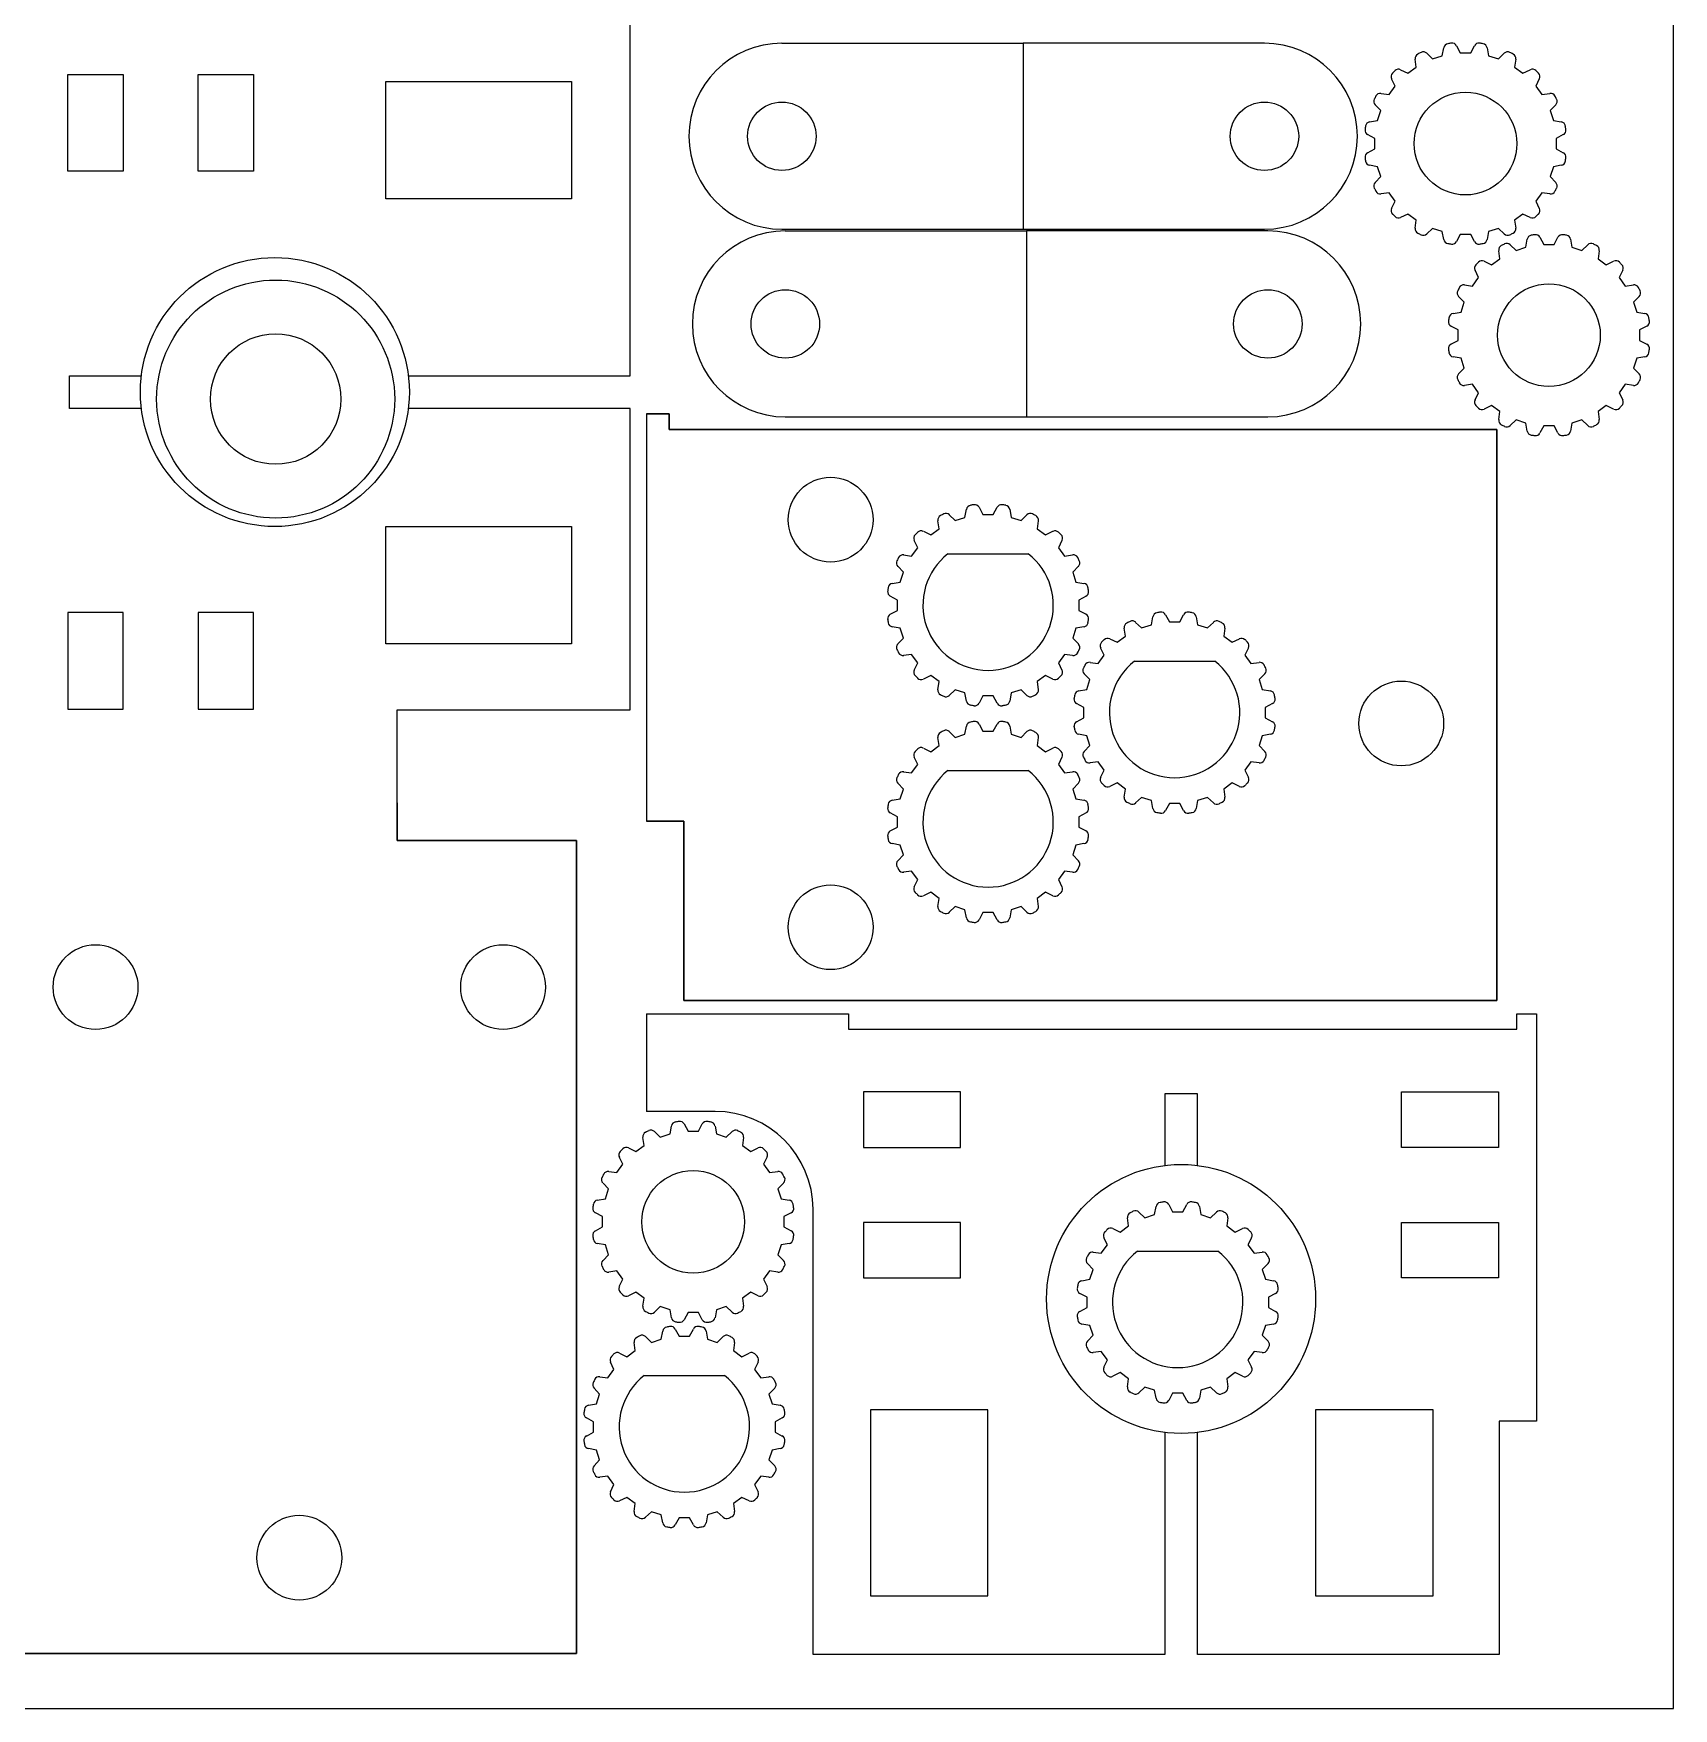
# Model space of a CAD drawing. Extents: x 0 to 420, y 0 to 595.
# Drawn here: x 319.4 to 420, y 0 to 102.7 of the extents above; entities that cross this region are included whole.
import ezdxf

# ---------------------------------------------------------------- set-up
doc = ezdxf.new("R2010")
doc.units = 0
doc.layers.add('FINAL', color=8, linetype='CONTINUOUS')

msp = doc.modelspace()

# ---------------------------------------------------------------- linework, layer by layer
at = {"layer": 'FINAL', "linetype": 'CONTINUOUS'}
for p, q in [((356.01, 81.75), (356.01, 103.34)), ((365.31, 102.14), (380.11, 102.14)), ((394.91, 102.14), (380.11, 102.14)), ((380.11, 102.14), (380.11, 90.74)), ((380.11, 102.14), (380.11, 90.74)), ((405.82, 101.38), (405.91, 101.87)), ((406.69, 101.99), (406.92, 101.55)), ((407.56, 101.55), (407.79, 101.99)), ((408.57, 101.87), (408.65, 101.38)), ((404.22, 100.67), (404.16, 101.17)), ((404.86, 101.53), (405.22, 101.18)), ((405.22, 101.18), (405.82, 101.38)), ((406.92, 101.55), (407.56, 101.55)), ((408.65, 101.38), (409.26, 101.18)), ((409.26, 101.18), (409.62, 101.53)), ((410.32, 101.17), (410.25, 100.67)), ((321.51, 100.23), (324.91, 100.23)), ((321.51, 94.29), (321.51, 100.23)), ((324.91, 100.23), (324.91, 94.29)), ((329.51, 100.23), (332.91, 100.23)), ((329.51, 94.29), (329.51, 100.23)), ((332.91, 100.23), (332.91, 94.29)), ((341.01, 99.8), (352.41, 99.8)), ((341.01, 92.6), (341.01, 99.8)), ((352.41, 99.8), (352.41, 92.6)), ((402.92, 99.51), (402.7, 99.96)), ((403.26, 100.52), (403.71, 100.3)), ((403.71, 100.3), (404.22, 100.67)), ((410.25, 100.67), (410.76, 100.3)), ((410.76, 100.3), (411.21, 100.52)), ((411.77, 99.96), (411.55, 99.51)), ((402.06, 99.07), (402.55, 99)), ((402.55, 99), (402.92, 99.51)), ((411.55, 99.51), (411.92, 99)), ((411.92, 99), (412.42, 99.07)), ((402.05, 98.01), (401.7, 98.37)), ((401.85, 97.4), (402.05, 98.01)), ((412.78, 98.37), (412.43, 98.01)), ((412.43, 98.01), (412.63, 97.4)), ((401.36, 97.32), (401.85, 97.4)), ((412.63, 97.4), (413.12, 97.32)), ((401.68, 96.3), (401.23, 96.54)), ((401.23, 95.43), (401.68, 95.67)), ((401.68, 95.67), (401.68, 96.3)), ((413.24, 96.54), (412.8, 96.3)), ((412.8, 96.3), (412.8, 95.67)), ((412.8, 95.67), (413.24, 95.43)), ((401.85, 94.57), (401.36, 94.66)), ((402.05, 93.97), (401.85, 94.57)), ((412.63, 94.57), (412.43, 93.97)), ((413.12, 94.66), (412.63, 94.57)), ((324.91, 94.29), (321.51, 94.29)), ((332.91, 94.29), (329.51, 94.29)), ((401.7, 93.61), (402.05, 93.97)), ((412.43, 93.97), (412.78, 93.61)), ((352.41, 92.6), (341.01, 92.6)), ((402.55, 92.97), (402.06, 92.9)), ((402.92, 92.46), (402.55, 92.97)), ((411.92, 92.97), (411.55, 92.46)), ((412.42, 92.9), (411.92, 92.97)), ((402.7, 92.01), (402.92, 92.46)), ((403.71, 91.67), (403.26, 91.45)), ((404.22, 91.3), (403.71, 91.67)), ((410.76, 91.67), (410.25, 91.3)), ((411.21, 91.45), (410.76, 91.67)), ((411.55, 92.46), (411.77, 92.01)), ((365.31, 90.74), (394.91, 90.74)), ((365.52, 90.63), (380.32, 90.63)), ((395.12, 90.63), (380.32, 90.63)), ((380.32, 90.63), (380.32, 79.23)), ((380.32, 90.63), (380.32, 79.23)), ((404.16, 90.81), (404.22, 91.3)), ((405.22, 90.79), (404.86, 90.45)), ((405.82, 90.6), (405.22, 90.79)), ((405.91, 90.11), (405.82, 90.6)), ((406.92, 90.42), (406.69, 89.98)), ((407.56, 90.42), (406.92, 90.42)), ((407.79, 89.98), (407.56, 90.42)), ((408.65, 90.6), (408.57, 90.11)), ((409.26, 90.79), (408.65, 90.6)), ((409.62, 90.45), (409.26, 90.79)), ((410.25, 91.3), (410.32, 90.81)), ((409.35, 88.93), (409.28, 89.42)), ((409.98, 89.78), (410.34, 89.43)), ((410.34, 89.43), (410.94, 89.63)), ((410.94, 89.63), (411.03, 90.12)), ((411.81, 90.25), (412.04, 89.8)), ((412.04, 89.8), (412.68, 89.8)), ((412.68, 89.8), (412.91, 90.25)), ((413.69, 90.12), (413.77, 89.63)), ((413.77, 89.63), (414.38, 89.43)), ((414.38, 89.43), (414.74, 89.78)), ((415.44, 89.42), (415.37, 88.93)), ((408.38, 88.77), (408.83, 88.55)), ((408.83, 88.55), (409.35, 88.93)), ((415.37, 88.93), (415.88, 88.55)), ((415.88, 88.55), (416.33, 88.77)), ((407.67, 87.25), (408.04, 87.77)), ((408.04, 87.77), (407.83, 88.22)), ((416.89, 88.22), (416.67, 87.77)), ((416.67, 87.77), (417.04, 87.25)), ((407.17, 86.26), (406.82, 86.62)), ((407.18, 87.32), (407.67, 87.25)), ((417.04, 87.25), (417.54, 87.32)), ((417.9, 86.62), (417.55, 86.26)), ((406.48, 85.57), (406.97, 85.66)), ((406.97, 85.66), (407.17, 86.26)), ((417.55, 86.26), (417.75, 85.66)), ((417.75, 85.66), (418.24, 85.57)), ((406.8, 84.56), (406.35, 84.79)), ((406.8, 83.92), (406.8, 84.56)), ((418.36, 84.79), (417.92, 84.56)), ((417.92, 84.56), (417.92, 83.92)), ((406.35, 83.69), (406.8, 83.92)), ((417.92, 83.92), (418.36, 83.69)), ((406.97, 82.82), (406.48, 82.91)), ((406.82, 81.86), (407.17, 82.22)), ((407.17, 82.22), (406.97, 82.82)), ((417.75, 82.82), (417.55, 82.22)), ((417.55, 82.22), (417.9, 81.86)), ((418.24, 82.91), (417.75, 82.82)), ((321.61, 81.75), (326.02, 81.75)), ((321.61, 79.75), (321.61, 81.75)), ((342.39, 81.75), (356.01, 81.75)), ((407.67, 81.23), (407.18, 81.16)), ((408.04, 80.71), (407.67, 81.23)), ((417.04, 81.23), (416.67, 80.71)), ((417.54, 81.16), (417.04, 81.23)), ((407.83, 80.27), (408.04, 80.71)), ((416.67, 80.71), (416.89, 80.27)), ((326.02, 79.75), (321.61, 79.75)), ((356.01, 79.75), (342.39, 79.75)), ((356.01, 61.25), (356.01, 79.75)), ((357, 79.42), (357, 54.42)), ((357, 79.42), (358.4, 79.42)), ((358.4, 79.42), (357, 79.42)), ((358.4, 79.42), (358.4, 78.46)), ((358.4, 78.46), (358.4, 79.42)), ((365.52, 79.23), (395.12, 79.23)), ((408.83, 79.93), (408.38, 79.71)), ((409.35, 79.55), (408.83, 79.93)), ((409.28, 79.06), (409.35, 79.55)), ((415.88, 79.93), (415.37, 79.55)), ((415.37, 79.55), (415.44, 79.06)), ((416.33, 79.71), (415.88, 79.93)), ((358.4, 78.46), (409.17, 78.46)), ((409.17, 78.46), (358.4, 78.46)), ((409.17, 78.46), (409.17, 43.42)), ((409.17, 43.42), (409.17, 78.46)), ((410.34, 79.05), (409.98, 78.7)), ((410.94, 78.85), (410.34, 79.05)), ((411.03, 78.36), (410.94, 78.85)), ((412.04, 78.68), (411.81, 78.24)), ((412.68, 78.68), (412.04, 78.68)), ((412.91, 78.24), (412.68, 78.68)), ((413.77, 78.85), (413.69, 78.36)), ((414.38, 79.05), (413.77, 78.85)), ((414.74, 78.7), (414.38, 79.05)), ((375.58, 73.22), (375.94, 72.87)), ((375.94, 72.87), (376.54, 73.06)), ((376.54, 73.06), (376.63, 73.56)), ((377.41, 73.68), (377.64, 73.24)), ((377.64, 73.24), (378.28, 73.24)), ((378.28, 73.24), (378.51, 73.68)), ((379.29, 73.56), (379.38, 73.06)), ((379.38, 73.06), (379.98, 72.87)), ((379.98, 72.87), (380.34, 73.22)), ((341.01, 65.3), (341.01, 72.5)), ((341.01, 72.5), (352.41, 72.5)), ((352.41, 72.5), (352.41, 65.3)), ((373.99, 72.21), (374.44, 71.99)), ((374.44, 71.99), (374.95, 72.36)), ((374.95, 72.36), (374.88, 72.86)), ((381.04, 72.86), (380.97, 72.36)), ((380.97, 72.36), (381.49, 71.99)), ((381.49, 71.99), (381.94, 72.21)), ((373.27, 70.69), (373.65, 71.2)), ((373.65, 71.2), (373.43, 71.65)), ((382.49, 71.65), (382.28, 71.2)), ((382.28, 71.2), (382.65, 70.69)), ((372.77, 69.7), (372.42, 70.06)), ((372.78, 70.76), (373.27, 70.69)), ((375.5, 70.83), (380.43, 70.83)), ((382.65, 70.69), (383.14, 70.76)), ((383.5, 70.06), (383.15, 69.7)), ((372.08, 69.01), (372.57, 69.09)), ((372.57, 69.09), (372.77, 69.7)), ((383.15, 69.7), (383.35, 69.09)), ((383.35, 69.09), (383.84, 69.01)), ((372.4, 67.99), (371.96, 68.23)), ((372.4, 67.36), (372.4, 67.99)), ((383.97, 68.23), (383.52, 67.99)), ((383.52, 67.99), (383.52, 67.36)), ((324.91, 67.23), (321.51, 67.23)), ((321.51, 67.23), (321.51, 61.29)), ((324.91, 61.29), (324.91, 67.23)), ((332.91, 67.23), (329.51, 67.23)), ((329.51, 67.23), (329.51, 61.29)), ((332.91, 61.29), (332.91, 67.23)), ((371.96, 67.12), (372.4, 67.36)), ((383.52, 67.36), (383.97, 67.12)), ((387.98, 66.47), (388.06, 66.97)), ((388.84, 67.09), (389.08, 66.65)), ((389.71, 66.65), (389.95, 67.09)), ((390.73, 66.97), (390.81, 66.47)), ((372.57, 66.26), (372.08, 66.35)), ((372.77, 65.65), (372.57, 66.26)), ((383.35, 66.26), (383.15, 65.65)), ((383.84, 66.35), (383.35, 66.26)), ((385.87, 65.4), (386.38, 65.77)), ((386.38, 65.77), (386.31, 66.27)), ((387.01, 66.62), (387.37, 66.28)), ((387.37, 66.28), (387.98, 66.47)), ((389.08, 66.65), (389.71, 66.65)), ((390.81, 66.47), (391.42, 66.28)), ((391.42, 66.28), (391.78, 66.62)), ((392.48, 66.27), (392.41, 65.77)), ((392.41, 65.77), (392.92, 65.4)), ((352.41, 65.3), (341.01, 65.3)), ((372.42, 65.3), (372.77, 65.65)), ((383.15, 65.65), (383.5, 65.3)), ((385.08, 64.61), (384.86, 65.06)), ((385.42, 65.62), (385.87, 65.4)), ((392.92, 65.4), (393.37, 65.62)), ((393.93, 65.06), (393.71, 64.61)), ((373.27, 64.66), (372.78, 64.59)), ((373.65, 64.15), (373.27, 64.66)), ((373.43, 63.7), (373.65, 64.15)), ((382.65, 64.66), (382.28, 64.15)), ((382.28, 64.15), (382.49, 63.7)), ((383.14, 64.59), (382.65, 64.66)), ((384.21, 64.17), (384.71, 64.1)), ((384.71, 64.1), (385.08, 64.61)), ((386.93, 64.24), (391.86, 64.24)), ((393.71, 64.61), (394.08, 64.1)), ((394.08, 64.1), (394.58, 64.17)), ((374.44, 63.36), (373.99, 63.14)), ((374.95, 62.99), (374.44, 63.36)), ((374.88, 62.49), (374.95, 62.99)), ((381.49, 63.36), (380.97, 62.99)), ((380.97, 62.99), (381.04, 62.49)), ((381.94, 63.14), (381.49, 63.36)), ((384.2, 63.11), (383.86, 63.47)), ((384.01, 62.5), (384.2, 63.11)), ((394.93, 63.47), (394.59, 63.11)), ((394.59, 63.11), (394.78, 62.5)), ((375.94, 62.48), (375.58, 62.14)), ((376.54, 62.29), (375.94, 62.48)), ((376.63, 61.79), (376.54, 62.29)), ((377.64, 62.11), (377.41, 61.67)), ((378.28, 62.11), (377.64, 62.11)), ((378.51, 61.67), (378.28, 62.11)), ((379.38, 62.29), (379.29, 61.79)), ((379.98, 62.48), (379.38, 62.29)), ((380.34, 62.14), (379.98, 62.48)), ((383.51, 62.42), (384.01, 62.5)), ((394.78, 62.5), (395.28, 62.42)), ((321.51, 61.29), (324.91, 61.29)), ((329.51, 61.29), (332.91, 61.29)), ((341.71, 61.25), (356.01, 61.25)), ((341.71, 53.25), (341.71, 61.25)), ((383.83, 61.4), (383.39, 61.64)), ((383.39, 60.53), (383.83, 60.77)), ((383.83, 60.77), (383.83, 61.4)), ((395.4, 61.64), (394.96, 61.4)), ((394.96, 61.4), (394.96, 60.77)), ((394.96, 60.77), (395.4, 60.53)), ((375.58, 59.92), (375.94, 59.57)), ((375.94, 59.57), (376.54, 59.77)), ((376.54, 59.77), (376.63, 60.26)), ((377.41, 60.38), (377.64, 59.94)), ((377.64, 59.94), (378.28, 59.94)), ((378.28, 59.94), (378.51, 60.38)), ((379.29, 60.26), (379.38, 59.77)), ((379.38, 59.77), (379.98, 59.57)), ((379.98, 59.57), (380.34, 59.92)), ((384.01, 59.67), (383.51, 59.76)), ((384.2, 59.06), (384.01, 59.67)), ((394.78, 59.67), (394.59, 59.06)), ((395.28, 59.76), (394.78, 59.67)), ((373.99, 58.91), (374.44, 58.69)), ((374.44, 58.69), (374.95, 59.07)), ((374.95, 59.07), (374.88, 59.56)), ((381.04, 59.56), (380.97, 59.07)), ((380.97, 59.07), (381.49, 58.69)), ((381.49, 58.69), (381.94, 58.91)), ((383.86, 58.7), (384.2, 59.06)), ((394.59, 59.06), (394.93, 58.7)), ((373.27, 57.39), (373.65, 57.91)), ((373.65, 57.91), (373.43, 58.36)), ((382.49, 58.36), (382.28, 57.91)), ((382.28, 57.91), (382.65, 57.39)), ((384.71, 58.07), (384.21, 58)), ((385.08, 57.56), (384.71, 58.07)), ((384.86, 57.11), (385.08, 57.56)), ((394.08, 58.07), (393.71, 57.56)), ((393.71, 57.56), (393.93, 57.11)), ((394.58, 58), (394.08, 58.07)), ((372.77, 56.4), (372.42, 56.76)), ((372.78, 57.46), (373.27, 57.39)), ((375.5, 57.53), (380.43, 57.53)), ((382.65, 57.39), (383.14, 57.46)), ((383.5, 56.76), (383.15, 56.4)), ((385.87, 56.77), (385.42, 56.55)), ((386.38, 56.4), (385.87, 56.77)), ((392.92, 56.77), (392.41, 56.4)), ((393.37, 56.55), (392.92, 56.77)), ((341.71, 55.55), (341.71, 53.25)), ((372.08, 55.71), (372.57, 55.8)), ((372.57, 55.8), (372.77, 56.4)), ((383.15, 56.4), (383.35, 55.8)), ((383.35, 55.8), (383.84, 55.71)), ((386.31, 55.9), (386.38, 56.4)), ((387.37, 55.89), (387.01, 55.55)), ((387.98, 55.7), (387.37, 55.89)), ((388.06, 55.2), (387.98, 55.7)), ((389.08, 55.52), (388.84, 55.08)), ((389.71, 55.52), (389.08, 55.52)), ((389.95, 55.08), (389.71, 55.52)), ((390.81, 55.7), (390.73, 55.2)), ((391.42, 55.89), (390.81, 55.7)), ((391.78, 55.55), (391.42, 55.89)), ((392.41, 56.4), (392.48, 55.9)), ((372.4, 54.7), (371.96, 54.93)), ((372.4, 54.06), (372.4, 54.7)), ((383.97, 54.93), (383.52, 54.7)), ((383.52, 54.7), (383.52, 54.06)), ((359.3, 54.42), (357, 54.42)), ((357, 54.42), (359.3, 54.42)), ((359.3, 43.42), (359.3, 54.42)), ((359.3, 54.42), (359.3, 43.42)), ((371.96, 53.83), (372.4, 54.06)), ((383.52, 54.06), (383.97, 53.83)), ((352.71, 53.25), (341.71, 53.25)), ((341.71, 53.25), (352.71, 53.25)), ((352.71, 3.38), (352.71, 53.25)), ((352.71, 53.25), (352.71, 3.38)), ((372.57, 52.96), (372.08, 53.05)), ((372.77, 52.36), (372.57, 52.96)), ((383.35, 52.96), (383.15, 52.36)), ((383.84, 53.05), (383.35, 52.96)), ((372.42, 52), (372.77, 52.36)), ((383.15, 52.36), (383.5, 52)), ((373.27, 51.37), (372.78, 51.3)), ((373.65, 50.85), (373.27, 51.37)), ((373.43, 50.4), (373.65, 50.85)), ((382.65, 51.37), (382.28, 50.85)), ((382.28, 50.85), (382.49, 50.4)), ((383.14, 51.3), (382.65, 51.37)), ((374.44, 50.07), (373.99, 49.85)), ((374.95, 49.69), (374.44, 50.07)), ((374.88, 49.2), (374.95, 49.69)), ((381.49, 50.07), (380.97, 49.69)), ((380.97, 49.69), (381.04, 49.2)), ((381.94, 49.85), (381.49, 50.07)), ((375.94, 49.19), (375.58, 48.84)), ((376.54, 48.99), (375.94, 49.19)), ((376.63, 48.5), (376.54, 48.99)), ((377.64, 48.82), (377.41, 48.38)), ((378.28, 48.82), (377.64, 48.82)), ((378.51, 48.38), (378.28, 48.82)), ((379.38, 48.99), (379.29, 48.5)), ((379.98, 49.19), (379.38, 48.99)), ((380.34, 48.84), (379.98, 49.19)), ((409.17, 43.42), (359.3, 43.42)), ((359.3, 43.42), (409.17, 43.42)), ((357, 42.62), (369.4, 42.62)), ((357, 42.62), (357, 36.62)), ((369.4, 42.62), (369.4, 41.66)), ((410.4, 42.62), (411.6, 42.62)), ((410.4, 41.66), (410.4, 42.62)), ((411.6, 42.62), (411.6, 17.62)), ((369.4, 41.66), (410.4, 41.66)), ((376.26, 37.82), (370.32, 37.82)), ((370.32, 37.82), (370.32, 34.42)), ((376.26, 34.42), (376.26, 37.82)), ((388.8, 37.71), (388.8, 33.31)), ((390.8, 37.71), (388.8, 37.71)), ((390.8, 33.31), (390.8, 37.71)), ((403.32, 37.82), (409.26, 37.82)), ((403.32, 34.42), (403.32, 37.82)), ((409.26, 37.82), (409.26, 34.42)), ((361.22, 36.62), (357, 36.62)), ((356.86, 34.54), (356.79, 35.03)), ((357.49, 35.39), (357.85, 35.05)), ((357.85, 35.05), (358.46, 35.24)), ((358.46, 35.24), (358.54, 35.73)), ((359.32, 35.86), (359.56, 35.42)), ((359.56, 35.42), (360.19, 35.42)), ((360.19, 35.42), (360.43, 35.86)), ((361.21, 35.73), (361.29, 35.24)), ((361.29, 35.24), (361.9, 35.05)), ((361.9, 35.05), (362.26, 35.39)), ((362.96, 35.03), (362.89, 34.54)), ((355.9, 34.39), (356.35, 34.17)), ((356.35, 34.17), (356.86, 34.54)), ((362.89, 34.54), (363.4, 34.17)), ((363.4, 34.17), (363.85, 34.39)), ((370.32, 34.42), (376.26, 34.42)), ((409.26, 34.42), (403.32, 34.42)), ((354.69, 32.94), (355.19, 32.87)), ((355.19, 32.87), (355.56, 33.38)), ((355.56, 33.38), (355.34, 33.83)), ((364.41, 33.83), (364.19, 33.38)), ((364.19, 33.38), (364.56, 32.87)), ((364.56, 32.87), (365.06, 32.94)), ((354.68, 31.87), (354.34, 32.23)), ((354.49, 31.27), (354.68, 31.87)), ((365.41, 32.23), (365.07, 31.87)), ((365.07, 31.87), (365.26, 31.27)), ((353.99, 31.18), (354.49, 31.27)), ((365.26, 31.27), (365.76, 31.18)), ((389.04, 30.91), (389.27, 30.47)), ((389.91, 30.47), (390.14, 30.91)), ((354.31, 30.17), (353.87, 30.4)), ((354.31, 29.54), (354.31, 30.17)), ((365.88, 30.4), (365.44, 30.17)), ((365.44, 30.17), (365.44, 29.54)), ((367.22, 3.32), (367.22, 30.62)), ((376.26, 29.82), (370.32, 29.82)), ((370.32, 29.82), (370.32, 26.42)), ((376.26, 26.42), (376.26, 29.82)), ((386.58, 29.6), (386.51, 30.09)), ((387.21, 30.45), (387.57, 30.1)), ((387.57, 30.1), (388.17, 30.3)), ((388.17, 30.3), (388.26, 30.79)), ((389.27, 30.47), (389.91, 30.47)), ((390.92, 30.79), (391.01, 30.3)), ((391.01, 30.3), (391.61, 30.1)), ((391.61, 30.1), (391.97, 30.45)), ((392.67, 30.09), (392.6, 29.6)), ((403.32, 29.82), (409.26, 29.82)), ((403.32, 26.42), (403.32, 29.82)), ((409.26, 29.82), (409.26, 26.42)), ((353.87, 29.3), (354.31, 29.54)), ((365.44, 29.54), (365.88, 29.3)), ((385.28, 28.44), (385.06, 28.88)), ((385.61, 29.44), (386.06, 29.22)), ((386.06, 29.22), (386.58, 29.6)), ((392.6, 29.6), (393.12, 29.22)), ((393.12, 29.22), (393.57, 29.44)), ((394.12, 28.88), (393.9, 28.44)), ((354.49, 28.44), (353.99, 28.52)), ((354.34, 27.47), (354.68, 27.83)), ((354.68, 27.83), (354.49, 28.44)), ((365.26, 28.44), (365.07, 27.83)), ((365.07, 27.83), (365.41, 27.47)), ((365.76, 28.52), (365.26, 28.44)), ((384.41, 27.99), (384.9, 27.92)), ((384.9, 27.92), (385.28, 28.44)), ((387.12, 28.06), (392.05, 28.06)), ((393.9, 28.44), (394.28, 27.92)), ((394.28, 27.92), (394.77, 27.99)), ((355.19, 26.84), (354.69, 26.77)), ((355.56, 26.33), (355.19, 26.84)), ((364.56, 26.84), (364.19, 26.33)), ((365.06, 26.77), (364.56, 26.84)), ((384.4, 26.93), (384.05, 27.29)), ((384.2, 26.33), (384.4, 26.93)), ((395.13, 27.29), (394.78, 26.93)), ((394.78, 26.93), (394.98, 26.33)), ((355.34, 25.88), (355.56, 26.33)), ((364.19, 26.33), (364.41, 25.88)), ((370.32, 26.42), (376.26, 26.42)), ((383.71, 26.24), (384.2, 26.33)), ((394.98, 26.33), (395.47, 26.24)), ((409.26, 26.42), (403.32, 26.42)), ((356.35, 25.54), (355.9, 25.32)), ((356.86, 25.17), (356.35, 25.54)), ((356.79, 24.67), (356.86, 25.17)), ((357.85, 24.66), (357.49, 24.31)), ((358.46, 24.46), (357.85, 24.66)), ((361.9, 24.66), (361.29, 24.46)), ((362.26, 24.31), (361.9, 24.66)), ((363.4, 25.54), (362.89, 25.17)), ((362.89, 25.17), (362.96, 24.67)), ((363.85, 25.32), (363.4, 25.54)), ((384.03, 25.23), (383.59, 25.46)), ((384.03, 24.59), (384.03, 25.23)), ((395.59, 25.46), (395.15, 25.23)), ((395.15, 25.23), (395.15, 24.59)), ((358.54, 23.97), (358.46, 24.46)), ((359.56, 24.29), (359.32, 23.85)), ((360.19, 24.29), (359.56, 24.29)), ((360.43, 23.85), (360.19, 24.29)), ((361.29, 24.46), (361.21, 23.97)), ((383.59, 24.36), (384.03, 24.59)), ((395.15, 24.59), (395.59, 24.36)), ((356.95, 22.81), (357.31, 22.46)), ((357.31, 22.46), (357.91, 22.66)), ((357.91, 22.66), (358, 23.15)), ((358.77, 23.27), (359.01, 22.83)), ((359.01, 22.83), (359.64, 22.83)), ((359.64, 22.83), (359.88, 23.27)), ((360.66, 23.15), (360.74, 22.66)), ((360.74, 22.66), (361.35, 22.46)), ((361.35, 22.46), (361.71, 22.81)), ((384.2, 23.49), (383.71, 23.58)), ((384.05, 22.53), (384.4, 22.89)), ((384.4, 22.89), (384.2, 23.49)), ((394.98, 23.49), (394.78, 22.89)), ((394.78, 22.89), (395.13, 22.53)), ((395.47, 23.58), (394.98, 23.49)), ((355.35, 21.8), (355.8, 21.58)), ((355.8, 21.58), (356.31, 21.95)), ((356.31, 21.95), (356.24, 22.45)), ((362.41, 22.45), (362.34, 21.95)), ((362.34, 21.95), (362.85, 21.58)), ((362.85, 21.58), (363.3, 21.8)), ((384.9, 21.9), (384.41, 21.83)), ((385.28, 21.38), (384.9, 21.9)), ((394.28, 21.9), (393.9, 21.38)), ((394.77, 21.83), (394.28, 21.9)), ((354.64, 20.28), (355.01, 20.79)), ((355.01, 20.79), (354.79, 21.24)), ((363.86, 21.24), (363.64, 20.79)), ((363.64, 20.79), (364.01, 20.28)), ((385.06, 20.93), (385.28, 21.38)), ((386.06, 20.6), (385.61, 20.38)), ((386.58, 20.22), (386.06, 20.6)), ((393.12, 20.6), (392.6, 20.22)), ((393.57, 20.38), (393.12, 20.6)), ((393.9, 21.38), (394.12, 20.93)), ((354.13, 19.29), (353.79, 19.65)), ((354.14, 20.35), (354.64, 20.28)), ((356.86, 20.42), (361.79, 20.42)), ((364.01, 20.28), (364.51, 20.35)), ((364.87, 19.65), (364.52, 19.29)), ((386.51, 19.73), (386.58, 20.22)), ((387.57, 19.72), (387.21, 19.37)), ((388.17, 19.52), (387.57, 19.72)), ((391.61, 19.72), (391.01, 19.52)), ((391.97, 19.37), (391.61, 19.72)), ((392.6, 20.22), (392.67, 19.73)), ((353.45, 18.6), (353.94, 18.68)), ((353.94, 18.68), (354.13, 19.29)), ((364.52, 19.29), (364.71, 18.68)), ((364.71, 18.68), (365.21, 18.6)), ((388.26, 19.03), (388.17, 19.52)), ((389.27, 19.35), (389.04, 18.9)), ((389.91, 19.35), (389.27, 19.35)), ((390.14, 18.9), (389.91, 19.35)), ((391.01, 19.52), (390.92, 19.03)), ((353.76, 17.58), (353.32, 17.82)), ((353.76, 16.95), (353.76, 17.58)), ((365.33, 17.82), (364.89, 17.58)), ((364.89, 17.58), (364.89, 16.95)), ((377.95, 18.32), (370.75, 18.32)), ((370.75, 18.32), (370.75, 6.92)), ((377.95, 6.92), (377.95, 18.32)), ((405.25, 18.32), (398.05, 18.32)), ((398.05, 18.32), (398.05, 6.92)), ((405.25, 6.92), (405.25, 18.32)), ((409.3, 17.62), (409.3, 3.32)), ((411.6, 17.62), (409.3, 17.62)), ((353.32, 16.71), (353.76, 16.95)), ((364.89, 16.95), (365.33, 16.71)), ((388.8, 16.93), (388.8, 3.32)), ((390.8, 3.32), (390.8, 16.93)), ((353.94, 15.85), (353.45, 15.94)), ((354.13, 15.25), (353.94, 15.85)), ((364.71, 15.85), (364.52, 15.25)), ((365.21, 15.94), (364.71, 15.85)), ((353.79, 14.89), (354.13, 15.25)), ((364.52, 15.25), (364.87, 14.89)), ((354.64, 14.25), (354.14, 14.18)), ((355.01, 13.74), (354.64, 14.25)), ((354.79, 13.29), (355.01, 13.74)), ((364.01, 14.25), (363.64, 13.74)), ((363.64, 13.74), (363.86, 13.29)), ((364.51, 14.18), (364.01, 14.25)), ((355.8, 12.95), (355.35, 12.73)), ((356.31, 12.58), (355.8, 12.95)), ((356.24, 12.09), (356.31, 12.58)), ((362.85, 12.95), (362.34, 12.58)), ((362.34, 12.58), (362.41, 12.09)), ((363.3, 12.73), (362.85, 12.95)), ((357.31, 12.07), (356.95, 11.73)), ((357.91, 11.88), (357.31, 12.07)), ((358, 11.39), (357.91, 11.88)), ((359.01, 11.7), (358.77, 11.26)), ((359.64, 11.7), (359.01, 11.7)), ((359.88, 11.26), (359.64, 11.7)), ((360.74, 11.88), (360.66, 11.39)), ((361.35, 12.07), (360.74, 11.88)), ((361.71, 11.73), (361.35, 12.07)), ((370.75, 6.92), (377.95, 6.92)), ((398.05, 6.92), (405.25, 6.92)), ((317.66, 3.38), (352.71, 3.38)), ((352.71, 3.38), (317.66, 3.38)), ((352.71, 3.38), (327.71, 3.38)), ((388.8, 3.32), (367.22, 3.32)), ((409.3, 3.32), (390.8, 3.32))]:
    msp.add_line(p, q, dxfattribs=at)
at = {"layer": 'FINAL'}
msp.add_lwpolyline([(0, 0), (420, 0), (420, 595), (0, 595)], close=True, dxfattribs=at)
at = {"layer": 'FINAL', "linetype": 'CONTINUOUS'}
for centre, radius in [((407.24, 95.99), 3.15), ((365.31, 96.44), 2.1), ((394.91, 96.44), 2.1), ((334.21, 80.75), 8.25), ((334.26, 80.32), 7.3), ((412.36, 84.24), 3.15), ((365.52, 84.93), 2.1), ((395.12, 84.93), 2.1), ((334.26, 80.32), 4), ((368.3, 72.92), 2.6), ((403.3, 60.42), 2.6), ((368.3, 47.92), 2.6), ((323.21, 44.25), 2.6), ((348.21, 44.25), 2.6), ((359.87, 29.85), 3.15), ((389.8, 25.12), 8.25), ((335.71, 9.25), 2.6)]:
    msp.add_circle(centre, radius, dxfattribs=at)
for centre, radius, start, end in [((365.31, 96.44), 5.7, 90, 270), ((394.91, 96.44), 5.7, 270, 90), ((406.21, 101.81), 0.305, 100.0227, 170), ((407.24, 95.99), 6.22, 97.9773, 100.0227), ((406.42, 101.85), 0.305, 28, 97.9773), ((408.06, 101.85), 0.305, 82.0227, 152), ((407.24, 95.99), 6.22, 79.9773, 82.0227), ((408.27, 101.81), 0.305, 10, 79.9773), ((404.46, 101.21), 0.305, 118.0227, 188), ((407.24, 95.99), 6.22, 115.9773, 118.0227), ((404.65, 101.31), 0.305, 46, 115.9773), ((409.83, 101.31), 0.305, 64.0227, 134), ((407.24, 95.99), 6.22, 61.9773, 64.0227), ((410.02, 101.21), 0.305, 352, 61.9773), ((402.98, 100.1), 0.305, 136.0227, 206), ((407.24, 95.99), 6.22, 133.9773, 136.0227), ((403.13, 100.25), 0.305, 64, 133.9773), ((411.35, 100.25), 0.305, 46.0227, 116), ((407.24, 95.99), 6.22, 43.9773, 46.0227), ((411.5, 100.1), 0.305, 334, 43.9773), ((401.92, 98.58), 0.305, 154.0227, 224), ((407.24, 95.99), 6.22, 151.9773, 154.0227), ((402.01, 98.77), 0.305, 82, 151.9773), ((412.46, 98.77), 0.305, 28.0227, 98), ((407.24, 95.99), 6.22, 25.9773, 28.0227), ((412.56, 98.58), 0.305, 316, 25.9773), ((407.24, 95.99), 6.22, 169.9773, 172.0227), ((401.38, 96.81), 0.305, 172.0227, 242), ((401.41, 97.02), 0.305, 100, 169.9773), ((413.07, 97.02), 0.305, 10.0227, 80), ((413.1, 96.81), 0.305, 298, 7.9773), ((407.24, 95.99), 6.22, 7.9773, 10.0227), ((401.38, 95.17), 0.305, 118, 187.9773), ((407.24, 95.99), 6.22, 187.9773, 190.0227), ((401.41, 94.96), 0.305, 190.0227, 260), ((413.07, 94.96), 0.305, 280, 349.9773), ((413.1, 95.17), 0.305, 352.0227, 62), ((407.24, 95.99), 6.22, 349.9773, 352.0227), ((401.92, 93.39), 0.305, 136, 205.9773), ((412.56, 93.39), 0.305, 334.0227, 44), ((407.24, 95.99), 6.22, 205.9773, 208.0227), ((402.01, 93.21), 0.305, 208.0227, 278), ((412.46, 93.21), 0.305, 262, 331.9773), ((407.24, 95.99), 6.22, 331.9773, 334.0227), ((402.98, 91.88), 0.305, 154, 223.9773), ((407.24, 95.99), 6.22, 223.9773, 226.0227), ((403.13, 91.73), 0.305, 226.0227, 296), ((411.35, 91.73), 0.305, 244, 313.9773), ((407.24, 95.99), 6.22, 313.9773, 316.0227), ((411.5, 91.88), 0.305, 316.0227, 26), ((365.52, 84.93), 5.7, 90, 270), ((395.12, 84.93), 5.7, 270, 90), ((404.46, 90.76), 0.305, 172, 241.9773), ((407.24, 95.99), 6.22, 241.9773, 244.0227), ((404.65, 90.67), 0.305, 244.0227, 314), ((409.83, 90.67), 0.305, 226, 295.9773), ((407.24, 95.99), 6.22, 295.9773, 298.0227), ((410.02, 90.76), 0.305, 298.0227, 8), ((406.21, 90.16), 0.305, 190, 259.9773), ((407.24, 95.99), 6.22, 259.9773, 262.0227), ((406.42, 90.13), 0.305, 262.0227, 332), ((408.06, 90.13), 0.305, 208, 277.9773), ((407.24, 95.99), 6.22, 277.9773, 280.0227), ((408.27, 90.16), 0.305, 280.0227, 350), ((409.58, 89.47), 0.305, 118.0227, 188), ((412.36, 84.24), 6.22, 115.9773, 118.0227), ((409.77, 89.56), 0.305, 46, 115.9773), ((411.33, 90.07), 0.305, 100.0227, 170), ((412.36, 84.24), 6.22, 97.9773, 100.0227), ((411.54, 90.1), 0.305, 28, 97.9773), ((413.18, 90.1), 0.305, 82.0227, 152), ((412.36, 84.24), 6.22, 79.9773, 82.0227), ((413.39, 90.07), 0.305, 10, 79.9773), ((414.95, 89.56), 0.305, 64.0227, 134), ((412.36, 84.24), 6.22, 61.9773, 64.0227), ((415.14, 89.47), 0.305, 352, 61.9773), ((408.1, 88.35), 0.305, 136.0227, 206), ((412.36, 84.24), 6.22, 133.9773, 136.0227), ((408.25, 88.5), 0.305, 64, 133.9773), ((416.47, 88.5), 0.305, 46.0227, 116), ((412.36, 84.24), 6.22, 43.9773, 46.0227), ((416.62, 88.35), 0.305, 334, 43.9773), ((407.04, 86.83), 0.305, 154.0227, 224), ((412.36, 84.24), 6.22, 151.9773, 154.0227), ((407.13, 87.02), 0.305, 82, 151.9773), ((417.58, 87.02), 0.305, 28.0227, 98), ((412.36, 84.24), 6.22, 25.9773, 28.0227), ((417.68, 86.83), 0.305, 316, 25.9773), ((412.36, 84.24), 6.22, 169.9773, 172.0227), ((406.53, 85.27), 0.305, 100, 169.9773), ((418.19, 85.27), 0.305, 10.0227, 80), ((412.36, 84.24), 6.22, 7.9773, 10.0227), ((406.5, 85.06), 0.305, 172.0227, 242), ((418.22, 85.06), 0.305, 298, 7.9773), ((406.5, 83.42), 0.305, 118, 187.9773), ((412.36, 84.24), 6.22, 187.9773, 190.0227), ((418.22, 83.42), 0.305, 352.0227, 62), ((412.36, 84.24), 6.22, 349.9773, 352.0227), ((406.53, 83.21), 0.305, 190.0227, 260), ((418.19, 83.21), 0.305, 280, 349.9773), ((407.04, 81.65), 0.305, 136, 205.9773), ((412.36, 84.24), 6.22, 205.9773, 208.0227), ((407.13, 81.46), 0.305, 208.0227, 278), ((417.58, 81.46), 0.305, 262, 331.9773), ((412.36, 84.24), 6.22, 331.9773, 334.0227), ((417.68, 81.65), 0.305, 334.0227, 44), ((408.1, 80.13), 0.305, 154, 223.9773), ((416.62, 80.13), 0.305, 316.0227, 26), ((412.36, 84.24), 6.22, 223.9773, 226.0227), ((408.25, 79.98), 0.305, 226.0227, 296), ((416.47, 79.98), 0.305, 244, 313.9773), ((412.36, 84.24), 6.22, 313.9773, 316.0227), ((409.58, 79.02), 0.305, 172, 241.9773), ((412.36, 84.24), 6.22, 241.9773, 244.0227), ((409.77, 78.92), 0.305, 244.0227, 314), ((411.33, 78.41), 0.305, 190, 259.9773), ((412.36, 84.24), 6.22, 259.9773, 262.0227), ((411.54, 78.38), 0.305, 262.0227, 332), ((413.18, 78.38), 0.305, 208, 277.9773), ((412.36, 84.24), 6.22, 277.9773, 280.0227), ((413.39, 78.41), 0.305, 280.0227, 350), ((414.95, 78.92), 0.305, 226, 295.9773), ((412.36, 84.24), 6.22, 295.9773, 298.0227), ((415.14, 79.02), 0.305, 298.0227, 8), ((375.18, 72.9), 0.305, 118.0227, 188), ((377.96, 67.68), 6.22, 115.9773, 118.0227), ((375.37, 73), 0.305, 46, 115.9773), ((376.93, 73.5), 0.305, 100.0227, 170), ((377.96, 67.68), 6.22, 97.9773, 100.0227), ((377.14, 73.54), 0.305, 28, 97.9773), ((378.78, 73.54), 0.305, 82.0227, 152), ((377.96, 67.68), 6.22, 79.9773, 82.0227), ((378.99, 73.5), 0.305, 10, 79.9773), ((380.55, 73), 0.305, 64.0227, 134), ((377.96, 67.68), 6.22, 61.9773, 64.0227), ((380.74, 72.9), 0.305, 352, 61.9773), ((373.7, 71.79), 0.305, 136.0227, 206), ((377.96, 67.68), 6.22, 133.9773, 136.0227), ((373.85, 71.93), 0.305, 64, 133.9773), ((382.07, 71.93), 0.305, 46.0227, 116), ((377.96, 67.68), 6.22, 43.9773, 46.0227), ((382.22, 71.79), 0.305, 334, 43.9773), ((372.64, 70.27), 0.305, 154.0227, 224), ((377.96, 67.68), 6.22, 151.9773, 154.0227), ((372.74, 70.46), 0.305, 82, 151.9773), ((377.96, 67.68), 4, 128.0475, 51.9525), ((383.19, 70.46), 0.305, 28.0227, 98), ((377.96, 67.68), 6.22, 25.9773, 28.0227), ((383.28, 70.27), 0.305, 316, 25.9773), ((372.13, 68.71), 0.305, 100, 169.9773), ((383.79, 68.71), 0.305, 10.0227, 80), ((377.96, 67.68), 6.22, 169.9773, 172.0227), ((372.1, 68.5), 0.305, 172.0227, 242), ((383.82, 68.5), 0.305, 298, 7.9773), ((377.96, 67.68), 6.22, 7.9773, 10.0227), ((372.1, 66.85), 0.305, 118, 187.9773), ((377.96, 67.68), 6.22, 187.9773, 190.0227), ((383.82, 66.85), 0.305, 352.0227, 62), ((377.96, 67.68), 6.22, 349.9773, 352.0227), ((388.37, 66.91), 0.305, 100.0227, 170), ((389.4, 61.09), 6.22, 97.9773, 100.0227), ((388.57, 66.95), 0.305, 28, 97.9773), ((390.22, 66.95), 0.305, 82.0227, 152), ((389.4, 61.09), 6.22, 79.9773, 82.0227), ((390.43, 66.91), 0.305, 10, 79.9773), ((372.13, 66.65), 0.305, 190.0227, 260), ((383.79, 66.65), 0.305, 280, 349.9773), ((386.61, 66.31), 0.305, 118.0227, 188), ((389.4, 61.09), 6.22, 115.9773, 118.0227), ((386.8, 66.41), 0.305, 46, 115.9773), ((391.99, 66.41), 0.305, 64.0227, 134), ((389.4, 61.09), 6.22, 61.9773, 64.0227), ((392.18, 66.31), 0.305, 352, 61.9773), ((372.64, 65.08), 0.305, 136, 205.9773), ((377.96, 67.68), 6.22, 205.9773, 208.0227), ((372.74, 64.9), 0.305, 208.0227, 278), ((383.19, 64.9), 0.305, 262, 331.9773), ((377.96, 67.68), 6.22, 331.9773, 334.0227), ((383.28, 65.08), 0.305, 334.0227, 44), ((385.14, 65.19), 0.305, 136.0227, 206), ((389.4, 61.09), 6.22, 133.9773, 136.0227), ((385.29, 65.34), 0.305, 64, 133.9773), ((393.5, 65.34), 0.305, 46.0227, 116), ((389.4, 61.09), 6.22, 43.9773, 46.0227), ((393.65, 65.19), 0.305, 334, 43.9773), ((384.07, 63.68), 0.305, 154.0227, 224), ((389.4, 61.09), 6.22, 151.9773, 154.0227), ((384.17, 63.87), 0.305, 82, 151.9773), ((389.4, 61.09), 4, 128.0475, 51.9525), ((394.62, 63.87), 0.305, 28.0227, 98), ((389.4, 61.09), 6.22, 25.9773, 28.0227), ((394.72, 63.68), 0.305, 316, 25.9773), ((373.7, 63.57), 0.305, 154, 223.9773), ((377.96, 67.68), 6.22, 223.9773, 226.0227), ((373.85, 63.42), 0.305, 226.0227, 296), ((382.07, 63.42), 0.305, 244, 313.9773), ((377.96, 67.68), 6.22, 313.9773, 316.0227), ((382.22, 63.57), 0.305, 316.0227, 26), ((375.18, 62.45), 0.305, 172, 241.9773), ((377.96, 67.68), 6.22, 241.9773, 244.0227), ((375.37, 62.36), 0.305, 244.0227, 314), ((376.93, 61.85), 0.305, 190, 259.9773), ((377.14, 61.81), 0.305, 262.0227, 332), ((378.78, 61.81), 0.305, 208, 277.9773), ((378.99, 61.85), 0.305, 280.0227, 350), ((380.55, 62.36), 0.305, 226, 295.9773), ((377.96, 67.68), 6.22, 295.9773, 298.0227), ((380.74, 62.45), 0.305, 298.0227, 8), ((389.4, 61.09), 6.22, 169.9773, 172.0227), ((383.53, 61.91), 0.305, 172.0227, 242), ((383.57, 62.12), 0.305, 100, 169.9773), ((395.22, 62.12), 0.305, 10.0227, 80), ((395.26, 61.91), 0.305, 298, 7.9773), ((389.4, 61.09), 6.22, 7.9773, 10.0227), ((377.96, 67.68), 6.22, 259.9773, 262.0227), ((377.96, 67.68), 6.22, 277.9773, 280.0227), ((375.18, 59.6), 0.305, 118.0227, 188), ((377.96, 54.38), 6.22, 115.9773, 118.0227), ((375.37, 59.7), 0.305, 46, 115.9773), ((376.93, 60.21), 0.305, 100.0227, 170), ((377.96, 54.38), 6.22, 97.9773, 100.0227), ((377.14, 60.24), 0.305, 28, 97.9773), ((378.78, 60.24), 0.305, 82.0227, 152), ((377.96, 54.38), 6.22, 79.9773, 82.0227), ((378.99, 60.21), 0.305, 10, 79.9773), ((380.55, 59.7), 0.305, 64.0227, 134), ((377.96, 54.38), 6.22, 61.9773, 64.0227), ((380.74, 59.6), 0.305, 352, 61.9773), ((383.53, 60.26), 0.305, 118, 187.9773), ((389.4, 61.09), 6.22, 187.9773, 190.0227), ((383.57, 60.06), 0.305, 190.0227, 260), ((395.22, 60.06), 0.305, 280, 349.9773), ((395.26, 60.26), 0.305, 352.0227, 62), ((389.4, 61.09), 6.22, 349.9773, 352.0227), ((373.7, 58.49), 0.305, 136.0227, 206), ((377.96, 54.38), 6.22, 133.9773, 136.0227), ((373.85, 58.64), 0.305, 64, 133.9773), ((382.07, 58.64), 0.305, 46.0227, 116), ((377.96, 54.38), 6.22, 43.9773, 46.0227), ((382.22, 58.49), 0.305, 334, 43.9773), ((384.07, 58.49), 0.305, 136, 205.9773), ((394.72, 58.49), 0.305, 334.0227, 44), ((389.4, 61.09), 6.22, 205.9773, 208.0227), ((384.17, 58.3), 0.305, 208.0227, 278), ((394.62, 58.3), 0.305, 262, 331.9773), ((389.4, 61.09), 6.22, 331.9773, 334.0227), ((372.64, 56.97), 0.305, 154.0227, 224), ((377.96, 54.38), 6.22, 151.9773, 154.0227), ((372.74, 57.16), 0.305, 82, 151.9773), ((377.96, 54.38), 4, 128.0475, 51.9525), ((383.19, 57.16), 0.305, 28.0227, 98), ((377.96, 54.38), 6.22, 25.9773, 28.0227), ((383.28, 56.97), 0.305, 316, 25.9773), ((385.14, 56.98), 0.305, 154, 223.9773), ((389.4, 61.09), 6.22, 223.9773, 226.0227), ((385.29, 56.83), 0.305, 226.0227, 296), ((393.5, 56.83), 0.305, 244, 313.9773), ((389.4, 61.09), 6.22, 313.9773, 316.0227), ((393.65, 56.98), 0.305, 316.0227, 26), ((372.13, 55.41), 0.305, 100, 169.9773), ((383.79, 55.41), 0.305, 10.0227, 80), ((386.61, 55.86), 0.305, 172, 241.9773), ((389.4, 61.09), 6.22, 241.9773, 244.0227), ((386.8, 55.77), 0.305, 244.0227, 314), ((391.99, 55.77), 0.305, 226, 295.9773), ((389.4, 61.09), 6.22, 295.9773, 298.0227), ((392.18, 55.86), 0.305, 298.0227, 8), ((377.96, 54.38), 6.22, 169.9773, 172.0227), ((372.1, 55.2), 0.305, 172.0227, 242), ((383.82, 55.2), 0.305, 298, 7.9773), ((377.96, 54.38), 6.22, 7.9773, 10.0227), ((388.37, 55.26), 0.305, 190, 259.9773), ((389.4, 61.09), 6.22, 259.9773, 262.0227), ((388.57, 55.22), 0.305, 262.0227, 332), ((390.22, 55.22), 0.305, 208, 277.9773), ((389.4, 61.09), 6.22, 277.9773, 280.0227), ((390.43, 55.26), 0.305, 280.0227, 350), ((372.1, 53.56), 0.305, 118, 187.9773), ((377.96, 54.38), 6.22, 187.9773, 190.0227), ((383.82, 53.56), 0.305, 352.0227, 62), ((377.96, 54.38), 6.22, 349.9773, 352.0227), ((372.13, 53.35), 0.305, 190.0227, 260), ((383.79, 53.35), 0.305, 280, 349.9773), ((372.64, 51.79), 0.305, 136, 205.9773), ((377.96, 54.38), 6.22, 205.9773, 208.0227), ((372.74, 51.6), 0.305, 208.0227, 278), ((383.19, 51.6), 0.305, 262, 331.9773), ((377.96, 54.38), 6.22, 331.9773, 334.0227), ((383.28, 51.79), 0.305, 334.0227, 44), ((373.7, 50.27), 0.305, 154, 223.9773), ((382.22, 50.27), 0.305, 316.0227, 26), ((377.96, 54.38), 6.22, 223.9773, 226.0227), ((373.85, 50.12), 0.305, 226.0227, 296), ((382.07, 50.12), 0.305, 244, 313.9773), ((377.96, 54.38), 6.22, 313.9773, 316.0227), ((375.18, 49.16), 0.305, 172, 241.9773), ((377.96, 54.38), 6.22, 241.9773, 244.0227), ((375.37, 49.06), 0.305, 244.0227, 314), ((376.93, 48.55), 0.305, 190, 259.9773), ((377.14, 48.52), 0.305, 262.0227, 332), ((378.78, 48.52), 0.305, 208, 277.9773), ((378.99, 48.55), 0.305, 280.0227, 350), ((380.55, 49.06), 0.305, 226, 295.9773), ((377.96, 54.38), 6.22, 295.9773, 298.0227), ((380.74, 49.16), 0.305, 298.0227, 8), ((377.96, 54.38), 6.22, 259.9773, 262.0227), ((377.96, 54.38), 6.22, 277.9773, 280.0227), ((358.84, 35.68), 0.305, 100.0227, 170), ((359.87, 29.85), 6.22, 97.9773, 100.0227), ((359.05, 35.71), 0.305, 28, 97.9773), ((360.7, 35.71), 0.305, 82.0227, 152), ((359.87, 29.85), 6.22, 79.9773, 82.0227), ((360.9, 35.68), 0.305, 10, 79.9773), ((361.22, 30.62), 6, 0, 90), ((357.09, 35.08), 0.305, 118.0227, 188), ((359.87, 29.85), 6.22, 115.9773, 118.0227), ((357.28, 35.17), 0.305, 46, 115.9773), ((362.47, 35.17), 0.305, 64.0227, 134), ((359.87, 29.85), 6.22, 61.9773, 64.0227), ((362.66, 35.08), 0.305, 352, 61.9773), ((355.62, 33.96), 0.305, 136.0227, 206), ((359.87, 29.85), 6.22, 133.9773, 136.0227), ((355.77, 34.11), 0.305, 64, 133.9773), ((363.98, 34.11), 0.305, 46.0227, 116), ((359.87, 29.85), 6.22, 43.9773, 46.0227), ((364.13, 33.96), 0.305, 334, 43.9773), ((354.65, 32.63), 0.305, 82, 151.9773), ((365.1, 32.63), 0.305, 28.0227, 98), ((354.55, 32.45), 0.305, 154.0227, 224), ((359.87, 29.85), 6.22, 151.9773, 154.0227), ((359.87, 29.85), 6.22, 25.9773, 28.0227), ((365.2, 32.45), 0.305, 316, 25.9773), ((359.87, 29.85), 6.22, 169.9773, 172.0227), ((354.05, 30.88), 0.305, 100, 169.9773), ((365.7, 30.88), 0.305, 10.0227, 80), ((359.87, 29.85), 6.22, 7.9773, 10.0227), ((388.56, 30.74), 0.305, 100.0227, 170), ((389.59, 24.91), 6.22, 97.9773, 100.0227), ((388.77, 30.77), 0.305, 28, 97.9773), ((390.41, 30.77), 0.305, 82.0227, 152), ((389.59, 24.91), 6.22, 79.9773, 82.0227), ((390.62, 30.74), 0.305, 10, 79.9773), ((354.01, 30.67), 0.305, 172.0227, 242), ((365.74, 30.67), 0.305, 298, 7.9773), ((386.81, 30.13), 0.305, 118.0227, 188), ((389.59, 24.91), 6.22, 115.9773, 118.0227), ((387, 30.23), 0.305, 46, 115.9773), ((392.18, 30.23), 0.305, 64.0227, 134), ((389.59, 24.91), 6.22, 61.9773, 64.0227), ((392.37, 30.13), 0.305, 352, 61.9773), ((354.01, 29.03), 0.305, 118, 187.9773), ((359.87, 29.85), 6.22, 187.9773, 190.0227), ((354.05, 28.82), 0.305, 190.0227, 260), ((365.7, 28.82), 0.305, 280, 349.9773), ((365.74, 29.03), 0.305, 352.0227, 62), ((359.87, 29.85), 6.22, 349.9773, 352.0227), ((385.33, 29.02), 0.305, 136.0227, 206), ((389.59, 24.91), 6.22, 133.9773, 136.0227), ((385.48, 29.17), 0.305, 64, 133.9773), ((393.7, 29.17), 0.305, 46.0227, 116), ((389.59, 24.91), 6.22, 43.9773, 46.0227), ((393.85, 29.02), 0.305, 334, 43.9773), ((389.59, 24.91), 6.22, 151.9773, 154.0227), ((384.37, 27.69), 0.305, 82, 151.9773), ((389.59, 24.91), 4, 128.0475, 51.9525), ((394.81, 27.69), 0.305, 28.0227, 98), ((389.59, 24.91), 6.22, 25.9773, 28.0227), ((354.55, 27.26), 0.305, 136, 205.9773), ((359.87, 29.85), 6.22, 205.9773, 208.0227), ((354.65, 27.07), 0.305, 208.0227, 278), ((365.1, 27.07), 0.305, 262, 331.9773), ((359.87, 29.85), 6.22, 331.9773, 334.0227), ((365.2, 27.26), 0.305, 334.0227, 44), ((384.27, 27.5), 0.305, 154.0227, 224), ((394.91, 27.5), 0.305, 316, 25.9773), ((355.62, 25.74), 0.305, 154, 223.9773), ((364.13, 25.74), 0.305, 316.0227, 26), ((383.73, 25.73), 0.305, 172.0227, 242), ((389.59, 24.91), 6.22, 169.9773, 172.0227), ((383.76, 25.94), 0.305, 100, 169.9773), ((395.42, 25.94), 0.305, 10.0227, 80), ((395.45, 25.73), 0.305, 298, 7.9773), ((389.59, 24.91), 6.22, 7.9773, 10.0227), ((359.87, 29.85), 6.22, 223.9773, 226.0227), ((355.77, 25.59), 0.305, 226.0227, 296), ((357.09, 24.63), 0.305, 172, 241.9773), ((362.66, 24.63), 0.305, 298.0227, 8), ((363.98, 25.59), 0.305, 244, 313.9773), ((359.87, 29.85), 6.22, 313.9773, 316.0227), ((359.87, 29.85), 6.22, 241.9773, 244.0227), ((357.28, 24.53), 0.305, 244.0227, 314), ((358.84, 24.02), 0.305, 190, 259.9773), ((359.87, 29.85), 6.22, 259.9773, 262.0227), ((359.05, 23.99), 0.305, 262.0227, 332), ((360.7, 23.99), 0.305, 208, 277.9773), ((359.87, 29.85), 6.22, 277.9773, 280.0227), ((360.9, 24.02), 0.305, 280.0227, 350), ((362.47, 24.53), 0.305, 226, 295.9773), ((359.87, 29.85), 6.22, 295.9773, 298.0227), ((383.73, 24.09), 0.305, 118, 187.9773), ((389.59, 24.91), 6.22, 187.9773, 190.0227), ((383.76, 23.88), 0.305, 190.0227, 260), ((395.42, 23.88), 0.305, 280, 349.9773), ((395.45, 24.09), 0.305, 352.0227, 62), ((389.59, 24.91), 6.22, 349.9773, 352.0227), ((356.55, 22.49), 0.305, 118.0227, 188), ((359.33, 17.27), 6.22, 115.9773, 118.0227), ((356.73, 22.59), 0.305, 46, 115.9773), ((358.3, 23.1), 0.305, 100.0227, 170), ((359.33, 17.27), 6.22, 97.9773, 100.0227), ((358.5, 23.13), 0.305, 28, 97.9773), ((360.15, 23.13), 0.305, 82.0227, 152), ((359.33, 17.27), 6.22, 79.9773, 82.0227), ((360.36, 23.1), 0.305, 10, 79.9773), ((361.92, 22.59), 0.305, 64.0227, 134), ((359.33, 17.27), 6.22, 61.9773, 64.0227), ((362.11, 22.49), 0.305, 352, 61.9773), ((355.07, 21.38), 0.305, 136.0227, 206), ((359.33, 17.27), 6.22, 133.9773, 136.0227), ((355.22, 21.53), 0.305, 64, 133.9773), ((363.44, 21.53), 0.305, 46.0227, 116), ((359.33, 17.27), 6.22, 43.9773, 46.0227), ((363.58, 21.38), 0.305, 334, 43.9773), ((384.27, 22.32), 0.305, 136, 205.9773), ((389.59, 24.91), 6.22, 205.9773, 208.0227), ((384.37, 22.13), 0.305, 208.0227, 278), ((394.81, 22.13), 0.305, 262, 331.9773), ((389.59, 24.91), 6.22, 331.9773, 334.0227), ((394.91, 22.32), 0.305, 334.0227, 44), ((385.33, 20.8), 0.305, 154, 223.9773), ((389.59, 24.91), 6.22, 223.9773, 226.0227), ((389.59, 24.91), 6.22, 313.9773, 316.0227), ((393.85, 20.8), 0.305, 316.0227, 26), ((354.01, 19.86), 0.305, 154.0227, 224), ((359.33, 17.27), 6.22, 151.9773, 154.0227), ((354.1, 20.05), 0.305, 82, 151.9773), ((359.33, 17.27), 4, 128.0475, 51.9525), ((364.55, 20.05), 0.305, 28.0227, 98), ((359.33, 17.27), 6.22, 25.9773, 28.0227), ((364.65, 19.86), 0.305, 316, 25.9773), ((385.48, 20.65), 0.305, 226.0227, 296), ((386.81, 19.68), 0.305, 172, 241.9773), ((392.37, 19.68), 0.305, 298.0227, 8), ((393.7, 20.65), 0.305, 244, 313.9773), ((353.5, 18.3), 0.305, 100, 169.9773), ((365.15, 18.3), 0.305, 10.0227, 80), ((389.59, 24.91), 6.22, 241.9773, 244.0227), ((387, 19.59), 0.305, 244.0227, 314), ((388.56, 19.08), 0.305, 190, 259.9773), ((389.59, 24.91), 6.22, 259.9773, 262.0227), ((388.77, 19.05), 0.305, 262.0227, 332), ((390.41, 19.05), 0.305, 208, 277.9773), ((389.59, 24.91), 6.22, 277.9773, 280.0227), ((390.62, 19.08), 0.305, 280.0227, 350), ((392.18, 19.59), 0.305, 226, 295.9773), ((389.59, 24.91), 6.22, 295.9773, 298.0227), ((359.33, 17.27), 6.22, 169.9773, 172.0227), ((353.47, 18.09), 0.305, 172.0227, 242), ((365.19, 18.09), 0.305, 298, 7.9773), ((359.33, 17.27), 6.22, 7.9773, 10.0227), ((353.47, 16.45), 0.305, 118, 187.9773), ((365.19, 16.45), 0.305, 352.0227, 62), ((359.33, 17.27), 6.22, 187.9773, 190.0227), ((353.5, 16.24), 0.305, 190.0227, 260), ((365.15, 16.24), 0.305, 280, 349.9773), ((359.33, 17.27), 6.22, 349.9773, 352.0227), ((354.01, 14.67), 0.305, 136, 205.9773), ((359.33, 17.27), 6.22, 205.9773, 208.0227), ((359.33, 17.27), 6.22, 331.9773, 334.0227), ((364.65, 14.67), 0.305, 334.0227, 44), ((354.1, 14.49), 0.305, 208.0227, 278), ((364.55, 14.49), 0.305, 262, 331.9773), ((355.07, 13.16), 0.305, 154, 223.9773), ((359.33, 17.27), 6.22, 223.9773, 226.0227), ((355.22, 13.01), 0.305, 226.0227, 296), ((363.44, 13.01), 0.305, 244, 313.9773), ((359.33, 17.27), 6.22, 313.9773, 316.0227), ((363.58, 13.16), 0.305, 316.0227, 26), ((356.55, 12.04), 0.305, 172, 241.9773), ((359.33, 17.27), 6.22, 241.9773, 244.0227), ((356.73, 11.95), 0.305, 244.0227, 314), ((358.3, 11.44), 0.305, 190, 259.9773), ((360.36, 11.44), 0.305, 280.0227, 350), ((361.92, 11.95), 0.305, 226, 295.9773), ((359.33, 17.27), 6.22, 295.9773, 298.0227), ((362.11, 12.04), 0.305, 298.0227, 8), ((359.33, 17.27), 6.22, 259.9773, 262.0227), ((358.5, 11.41), 0.305, 262.0227, 332), ((360.15, 11.41), 0.305, 208, 277.9773), ((359.33, 17.27), 6.22, 277.9773, 280.0227)]:
    msp.add_arc(centre, radius, start, end, dxfattribs=at)

doc.saveas('drawing.dxf')
